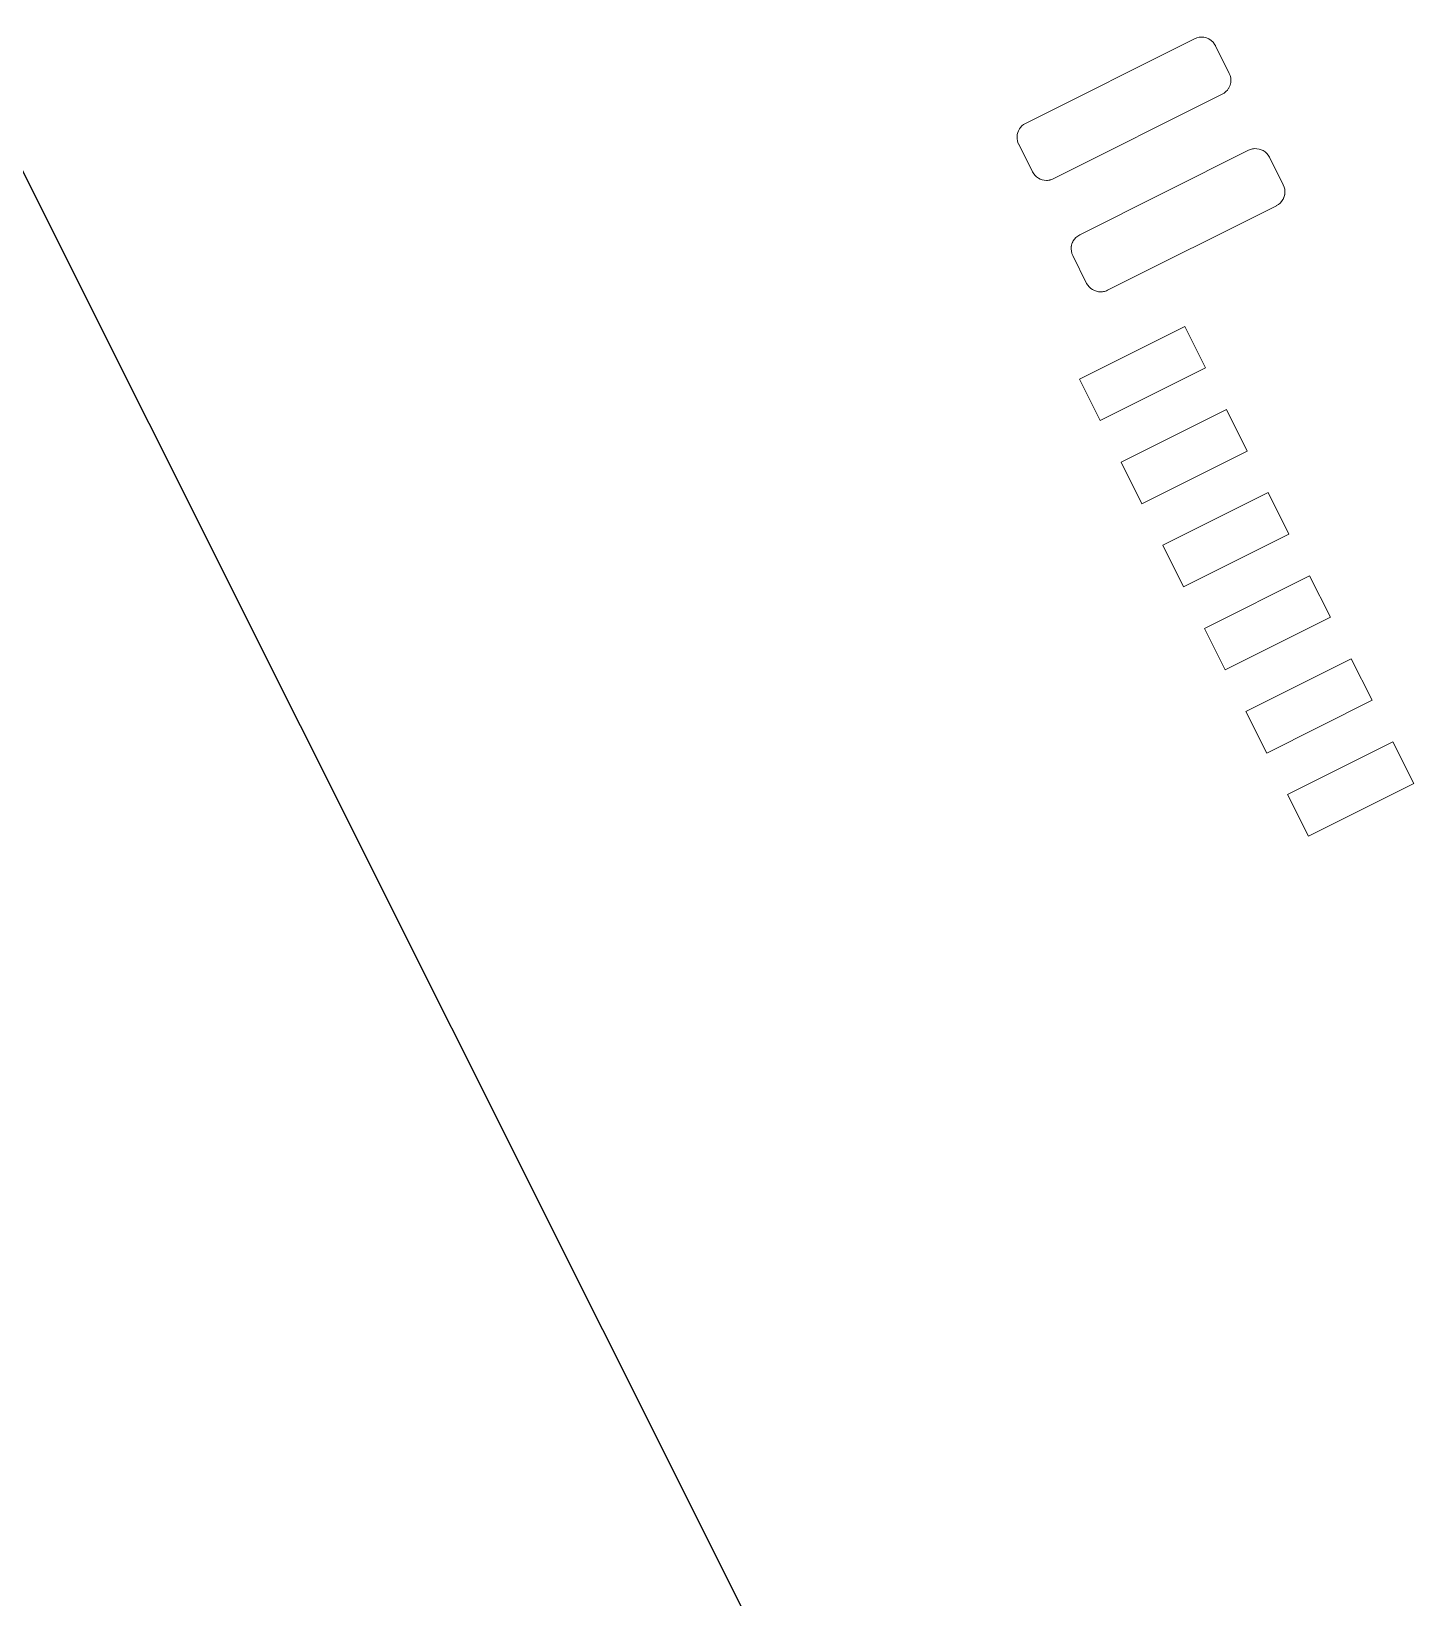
# Model space of a CAD drawing. Header units: inches. Extents: x 70 to 970, y -386 to 214.
# Drawn here: x 807.4 to 852, y 115.2 to 165.7 of the extents above; entities that cross this region are included whole.
import ezdxf

# ---------------------------------------------------------------- set-up
doc = ezdxf.new("R2010")
doc.units = ezdxf.units.IN
doc.header["$MEASUREMENT"] = 0

msp = doc.modelspace()

# ---------------------------------------------------------------- linework, layer by layer
at = {"color": 5}
msp.add_line((790.389, 194.625), (836.601, 102.344), dxfattribs=at)
at = {"color": 1, "lineweight": 0}
for p, q in [((844.641, 156.194), (841.244, 154.493)), ((845.313, 154.853), (844.641, 156.194)), ((841.915, 153.151), (845.313, 154.853)), ((841.244, 154.493), (841.915, 153.151)), ((845.985, 153.512), (842.587, 151.81)), ((846.656, 152.171), (845.985, 153.512)), ((842.587, 151.81), (843.258, 150.469)), ((843.258, 150.469), (846.656, 152.171)), ((847.328, 150.829), (843.93, 149.128)), ((847.999, 149.488), (847.328, 150.829)), ((844.602, 147.786), (847.999, 149.488)), ((843.93, 149.128), (844.602, 147.786)), ((848.671, 148.147), (845.273, 146.445)), ((849.343, 146.806), (848.671, 148.147)), ((845.945, 145.104), (849.343, 146.806)), ((845.273, 146.445), (845.945, 145.104)), ((850.014, 145.464), (846.617, 143.763)), ((850.686, 144.123), (850.014, 145.464)), ((847.288, 142.422), (850.686, 144.123)), ((846.617, 143.763), (847.288, 142.422)), ((851.358, 142.781), (847.96, 141.08)), ((852.03, 141.44), (851.358, 142.781)), ((847.96, 141.08), (848.632, 139.739)), ((848.632, 139.739), (852.03, 141.44))]:
    msp.add_line(p, q, dxfattribs=at)
for points in [[(839.503, 162.747), (839.503, 162.747), (844.957, 165.478), (844.957, 165.478)], [(844.957, 165.478), (845.053, 165.526), (845.156, 165.54), (845.254, 165.526)], [(845.254, 165.526), (845.368, 165.509), (845.474, 165.453), (845.553, 165.366)], [(845.553, 165.366), (845.582, 165.333), (845.608, 165.296), (845.628, 165.255)], [(845.628, 165.255), (845.628, 165.255), (845.628, 165.254), (845.629, 165.254)], [(845.629, 165.254), (845.629, 165.254), (846.076, 164.361), (846.076, 164.361)], [(846.076, 164.361), (846.123, 164.266), (846.138, 164.164), (846.124, 164.067)], [(846.057, 163.879), (846.01, 163.8), (845.941, 163.734), (845.853, 163.69)], [(846.058, 163.879), (846.058, 163.879), (846.058, 163.879), (846.057, 163.879)], [(846.059, 163.882), (846.059, 163.882), (846.058, 163.881), (846.058, 163.88)], [(846.058, 163.88), (846.058, 163.88), (846.058, 163.88), (846.058, 163.88)], [(846.058, 163.88), (846.058, 163.88), (846.058, 163.88), (846.058, 163.879)], [(846.06, 163.883), (846.06, 163.883), (846.06, 163.882), (846.059, 163.882)], [(846.061, 163.885), (846.06, 163.884), (846.06, 163.883), (846.06, 163.883)], [(846.062, 163.886), (846.061, 163.886), (846.061, 163.886), (846.061, 163.886)], [(846.061, 163.886), (846.061, 163.885), (846.061, 163.885), (846.061, 163.885)], [(846.063, 163.888), (846.063, 163.888), (846.062, 163.888), (846.062, 163.887)], [(846.062, 163.887), (846.062, 163.887), (846.062, 163.887), (846.062, 163.887)], [(846.062, 163.887), (846.062, 163.887), (846.062, 163.887), (846.062, 163.887)], [(846.062, 163.887), (846.062, 163.887), (846.062, 163.887), (846.062, 163.887)], [(846.062, 163.887), (846.062, 163.887), (846.062, 163.887), (846.062, 163.886)], [(846.064, 163.89), (846.064, 163.89), (846.063, 163.89), (846.063, 163.889)], [(846.063, 163.889), (846.063, 163.889), (846.063, 163.889), (846.063, 163.889)], [(846.065, 163.891), (846.065, 163.891), (846.065, 163.891), (846.064, 163.891)], [(846.064, 163.891), (846.064, 163.891), (846.064, 163.891), (846.064, 163.891)], [(846.064, 163.891), (846.064, 163.89), (846.064, 163.89), (846.064, 163.89)], [(846.064, 163.89), (846.064, 163.89), (846.064, 163.89), (846.064, 163.89)], [(846.067, 163.896), (846.066, 163.895), (846.066, 163.894), (846.065, 163.892)], [(846.065, 163.892), (846.065, 163.892), (846.065, 163.892), (846.065, 163.892)], [(846.065, 163.892), (846.065, 163.892), (846.065, 163.892), (846.065, 163.892)], [(846.065, 163.892), (846.065, 163.892), (846.065, 163.891), (846.065, 163.891)], [(846.068, 163.897), (846.068, 163.897), (846.067, 163.896), (846.067, 163.896)], [(846.067, 163.896), (846.067, 163.896), (846.067, 163.896), (846.067, 163.896)], [(846.124, 164.064), (846.115, 164.005), (846.096, 163.949), (846.068, 163.897)], [(846.068, 163.897), (846.068, 163.897), (846.068, 163.897), (846.068, 163.897)], [(846.124, 164.066), (846.124, 164.066), (846.123, 164.066), (846.124, 164.065)], [(846.124, 164.067), (846.124, 164.067), (846.124, 164.067), (846.124, 164.066)], [(846.124, 164.065), (846.124, 164.065), (846.124, 164.065), (846.124, 164.064)], [(846.124, 164.064), (846.124, 164.064), (846.124, 164.064), (846.124, 164.064)], [(846.124, 164.064), (846.124, 164.064), (846.124, 164.064), (846.124, 164.064)], [(845.852, 163.689), (845.852, 163.689), (840.398, 160.958), (840.398, 160.958)], [(845.853, 163.69), (845.852, 163.69), (845.852, 163.689), (845.852, 163.689)], [(839.279, 162.077), (839.243, 162.149), (839.226, 162.226), (839.227, 162.302)], [(839.227, 162.322), (839.235, 162.495), (839.333, 162.659), (839.497, 162.744)], [(839.227, 162.321), (839.227, 162.322), (839.227, 162.322), (839.227, 162.322)], [(839.227, 162.32), (839.227, 162.32), (839.227, 162.32), (839.227, 162.321)], [(839.227, 162.321), (839.227, 162.321), (839.227, 162.321), (839.227, 162.321)], [(839.227, 162.319), (839.227, 162.319), (839.227, 162.32), (839.227, 162.32)], [(839.227, 162.319), (839.227, 162.319), (839.227, 162.319), (839.227, 162.319)], [(839.227, 162.317), (839.227, 162.317), (839.227, 162.318), (839.227, 162.318)], [(839.227, 162.316), (839.227, 162.316), (839.227, 162.317), (839.227, 162.317)], [(839.227, 162.317), (839.227, 162.317), (839.227, 162.317), (839.227, 162.317)], [(839.227, 162.317), (839.227, 162.317), (839.227, 162.317), (839.227, 162.317)], [(839.227, 162.315), (839.227, 162.316), (839.227, 162.316), (839.227, 162.316)], [(839.227, 162.314), (839.227, 162.314), (839.227, 162.315), (839.227, 162.315)], [(839.227, 162.315), (839.227, 162.315), (839.227, 162.315), (839.227, 162.315)], [(839.227, 162.314), (839.227, 162.314), (839.227, 162.314), (839.227, 162.314)], [(839.227, 162.314), (839.227, 162.314), (839.227, 162.314), (839.227, 162.314)], [(839.227, 162.31), (839.227, 162.311), (839.227, 162.311), (839.227, 162.311)], [(839.227, 162.309), (839.227, 162.31), (839.227, 162.31), (839.227, 162.31)], [(839.227, 162.309), (839.227, 162.309), (839.227, 162.309), (839.227, 162.309)], [(839.227, 162.309), (839.227, 162.309), (839.227, 162.309), (839.227, 162.309)], [(839.227, 162.306), (839.227, 162.306), (839.227, 162.307), (839.227, 162.307)], [(839.227, 162.307), (839.227, 162.307), (839.227, 162.307), (839.227, 162.307)], [(839.227, 162.305), (839.227, 162.305), (839.227, 162.305), (839.227, 162.306)], [(839.227, 162.306), (839.227, 162.306), (839.227, 162.306), (839.227, 162.306)], [(839.227, 162.306), (839.227, 162.306), (839.227, 162.306), (839.227, 162.306)], [(839.227, 162.304), (839.227, 162.304), (839.227, 162.305), (839.227, 162.305)], [(839.227, 162.303), (839.227, 162.304), (839.227, 162.304), (839.227, 162.304)], [(839.227, 162.302), (839.227, 162.302), (839.227, 162.302), (839.227, 162.303)], [(839.227, 162.303), (839.227, 162.303), (839.227, 162.303), (839.227, 162.303)], [(839.497, 162.744), (839.497, 162.744), (839.497, 162.744), (839.498, 162.744)], [(839.498, 162.744), (839.498, 162.744), (839.499, 162.745), (839.499, 162.745)], [(839.498, 162.744), (839.498, 162.744), (839.498, 162.744), (839.498, 162.744)], [(839.499, 162.745), (839.499, 162.745), (839.499, 162.745), (839.499, 162.745)], [(839.499, 162.745), (839.5, 162.745), (839.5, 162.745), (839.5, 162.745)], [(839.5, 162.745), (839.5, 162.745), (839.5, 162.746), (839.501, 162.746)], [(839.501, 162.746), (839.502, 162.747), (839.502, 162.747), (839.502, 162.746)], [(839.501, 162.746), (839.501, 162.746), (839.501, 162.746), (839.501, 162.746)], [(839.502, 162.746), (839.502, 162.747), (839.502, 162.747), (839.502, 162.747)], [(839.502, 162.747), (839.502, 162.747), (839.503, 162.747), (839.503, 162.747)], [(839.28, 162.076), (839.28, 162.076), (839.279, 162.077), (839.279, 162.077)], [(839.727, 161.183), (839.727, 161.183), (839.28, 162.076), (839.28, 162.076)], [(839.28, 162.076), (839.28, 162.076), (839.28, 162.076), (839.28, 162.076)], [(841.25, 159.148), (841.25, 159.148), (846.702, 161.878), (846.702, 161.878)], [(846.702, 161.878), (846.703, 161.879), (846.703, 161.879), (846.703, 161.879)], [(846.703, 161.879), (846.722, 161.888), (846.741, 161.897), (846.761, 161.903)], [(846.761, 161.903), (846.761, 161.903), (846.761, 161.903), (846.762, 161.904)], [(846.762, 161.904), (846.762, 161.904), (846.762, 161.904), (846.762, 161.904)], [(846.762, 161.904), (846.763, 161.904), (846.763, 161.904), (846.763, 161.904)], [(846.763, 161.904), (846.807, 161.919), (846.851, 161.928), (846.896, 161.931)], [(846.896, 161.931), (847.087, 161.942), (847.282, 161.841), (847.374, 161.656)], [(846.896, 161.931), (846.896, 161.931), (846.896, 161.931), (846.896, 161.931)], [(846.896, 161.931), (846.896, 161.931), (846.896, 161.931), (846.896, 161.931)], [(847.374, 161.656), (847.374, 161.656), (847.822, 160.762), (847.822, 160.762)], [(839.727, 161.182), (839.727, 161.182), (839.727, 161.182), (839.727, 161.183)], [(840.175, 160.905), (839.991, 160.905), (839.815, 161.007), (839.727, 161.182)], [(840.255, 160.912), (840.228, 160.907), (840.201, 160.905), (840.175, 160.905)], [(840.256, 160.912), (840.256, 160.912), (840.255, 160.912), (840.255, 160.912)], [(840.255, 160.912), (840.255, 160.912), (840.255, 160.912), (840.255, 160.912)], [(840.257, 160.912), (840.257, 160.912), (840.256, 160.912), (840.256, 160.912)], [(840.258, 160.912), (840.258, 160.912), (840.257, 160.912), (840.257, 160.912)], [(840.257, 160.912), (840.257, 160.912), (840.257, 160.912), (840.257, 160.912)], [(840.259, 160.912), (840.258, 160.912), (840.258, 160.912), (840.258, 160.912)], [(840.26, 160.913), (840.259, 160.913), (840.259, 160.912), (840.259, 160.912)], [(840.261, 160.913), (840.26, 160.913), (840.26, 160.912), (840.26, 160.913)], [(840.261, 160.913), (840.261, 160.913), (840.261, 160.913), (840.261, 160.913)], [(840.261, 160.913), (840.261, 160.913), (840.261, 160.913), (840.261, 160.913)], [(840.263, 160.913), (840.263, 160.913), (840.263, 160.913), (840.263, 160.913)], [(840.266, 160.914), (840.266, 160.914), (840.265, 160.914), (840.265, 160.914)], [(840.267, 160.914), (840.266, 160.914), (840.266, 160.914), (840.266, 160.914)], [(840.268, 160.914), (840.267, 160.914), (840.267, 160.914), (840.267, 160.914)], [(840.269, 160.914), (840.269, 160.914), (840.268, 160.914), (840.268, 160.914)], [(840.268, 160.914), (840.268, 160.914), (840.268, 160.914), (840.268, 160.914)], [(840.268, 160.914), (840.268, 160.914), (840.268, 160.914), (840.268, 160.914)], [(840.27, 160.915), (840.27, 160.915), (840.269, 160.915), (840.269, 160.914)], [(840.269, 160.914), (840.269, 160.914), (840.269, 160.914), (840.269, 160.914)], [(840.271, 160.915), (840.271, 160.915), (840.271, 160.914), (840.27, 160.915)], [(840.274, 160.915), (840.274, 160.915), (840.272, 160.915), (840.271, 160.915)], [(840.271, 160.915), (840.271, 160.915), (840.271, 160.915), (840.271, 160.915)], [(840.275, 160.916), (840.275, 160.916), (840.275, 160.916), (840.274, 160.915)], [(840.276, 160.916), (840.275, 160.916), (840.275, 160.916), (840.275, 160.916)], [(840.277, 160.916), (840.277, 160.916), (840.277, 160.916), (840.276, 160.916)], [(840.276, 160.916), (840.276, 160.916), (840.276, 160.916), (840.276, 160.916)], [(840.276, 160.916), (840.276, 160.916), (840.276, 160.916), (840.276, 160.916)], [(840.278, 160.916), (840.278, 160.916), (840.278, 160.916), (840.277, 160.916)], [(840.279, 160.916), (840.279, 160.916), (840.279, 160.916), (840.278, 160.916)], [(840.278, 160.916), (840.278, 160.916), (840.278, 160.916), (840.278, 160.916)], [(840.282, 160.917), (840.282, 160.917), (840.281, 160.917), (840.281, 160.917)], [(840.284, 160.917), (840.284, 160.918), (840.284, 160.917), (840.283, 160.917)], [(840.285, 160.918), (840.285, 160.918), (840.285, 160.917), (840.284, 160.918)], [(840.284, 160.918), (840.284, 160.918), (840.284, 160.917), (840.284, 160.917)], [(840.286, 160.918), (840.286, 160.918), (840.285, 160.918), (840.285, 160.918)], [(840.287, 160.918), (840.287, 160.918), (840.286, 160.918), (840.286, 160.918)], [(840.286, 160.918), (840.286, 160.918), (840.286, 160.918), (840.286, 160.918)], [(840.288, 160.918), (840.287, 160.918), (840.287, 160.918), (840.287, 160.918)], [(840.287, 160.918), (840.287, 160.918), (840.287, 160.918), (840.287, 160.918)], [(840.289, 160.919), (840.289, 160.919), (840.288, 160.919), (840.288, 160.918)], [(840.288, 160.918), (840.288, 160.918), (840.288, 160.918), (840.288, 160.918)], [(840.398, 160.958), (840.363, 160.941), (840.327, 160.928), (840.289, 160.919)], [(840.289, 160.919), (840.29, 160.919), (840.289, 160.919), (840.289, 160.919)], [(847.807, 160.287), (847.76, 160.205), (847.69, 160.136), (847.599, 160.091)], [(847.808, 160.287), (847.808, 160.287), (847.808, 160.287), (847.807, 160.287)], [(847.81, 160.292), (847.81, 160.29), (847.809, 160.289), (847.808, 160.288)], [(847.808, 160.288), (847.808, 160.288), (847.808, 160.287), (847.808, 160.287)], [(847.808, 160.287), (847.808, 160.287), (847.808, 160.287), (847.808, 160.287)], [(847.811, 160.292), (847.811, 160.292), (847.81, 160.292), (847.81, 160.292)], [(847.81, 160.292), (847.81, 160.292), (847.81, 160.292), (847.81, 160.292)], [(847.812, 160.294), (847.811, 160.294), (847.811, 160.293), (847.811, 160.293)], [(847.811, 160.293), (847.811, 160.293), (847.811, 160.292), (847.811, 160.292)], [(847.813, 160.296), (847.813, 160.295), (847.812, 160.295), (847.812, 160.295)], [(847.812, 160.295), (847.812, 160.295), (847.812, 160.295), (847.812, 160.295)], [(847.812, 160.295), (847.812, 160.295), (847.812, 160.295), (847.812, 160.294)], [(847.812, 160.294), (847.812, 160.294), (847.812, 160.294), (847.812, 160.294)], [(847.814, 160.298), (847.814, 160.298), (847.813, 160.297), (847.813, 160.297)], [(847.813, 160.297), (847.813, 160.297), (847.813, 160.297), (847.813, 160.297)], [(847.813, 160.297), (847.813, 160.297), (847.813, 160.297), (847.813, 160.296)], [(847.813, 160.296), (847.813, 160.296), (847.813, 160.296), (847.813, 160.296)], [(847.813, 160.296), (847.813, 160.296), (847.813, 160.296), (847.813, 160.296)], [(847.815, 160.3), (847.815, 160.299), (847.815, 160.299), (847.814, 160.299)], [(847.814, 160.299), (847.814, 160.299), (847.814, 160.299), (847.814, 160.299)], [(847.814, 160.299), (847.814, 160.299), (847.814, 160.299), (847.814, 160.298)], [(847.814, 160.298), (847.814, 160.298), (847.814, 160.298), (847.814, 160.298)], [(847.814, 160.298), (847.814, 160.298), (847.814, 160.298), (847.814, 160.298)], [(847.816, 160.301), (847.816, 160.301), (847.816, 160.301), (847.815, 160.301)], [(847.815, 160.301), (847.815, 160.301), (847.815, 160.3), (847.815, 160.3)], [(847.815, 160.3), (847.815, 160.3), (847.815, 160.299), (847.815, 160.3)], [(847.817, 160.303), (847.816, 160.303), (847.816, 160.303), (847.816, 160.302)], [(847.816, 160.302), (847.816, 160.302), (847.816, 160.302), (847.816, 160.302)], [(847.816, 160.302), (847.816, 160.302), (847.816, 160.302), (847.816, 160.302)], [(847.816, 160.302), (847.816, 160.302), (847.816, 160.301), (847.816, 160.301)], [(847.818, 160.305), (847.817, 160.305), (847.817, 160.304), (847.817, 160.304)], [(847.817, 160.304), (847.817, 160.304), (847.817, 160.304), (847.817, 160.304)], [(847.817, 160.304), (847.817, 160.304), (847.817, 160.304), (847.817, 160.304)], [(847.817, 160.304), (847.817, 160.303), (847.817, 160.303), (847.817, 160.303)], [(847.817, 160.303), (847.817, 160.303), (847.817, 160.303), (847.817, 160.303)], [(847.819, 160.308), (847.819, 160.307), (847.818, 160.307), (847.819, 160.307)], [(847.819, 160.307), (847.818, 160.307), (847.818, 160.306), (847.818, 160.306)], [(847.818, 160.306), (847.818, 160.306), (847.818, 160.305), (847.818, 160.305)], [(847.818, 160.305), (847.818, 160.305), (847.818, 160.305), (847.818, 160.305)], [(847.82, 160.309), (847.82, 160.309), (847.819, 160.308), (847.819, 160.308)], [(847.819, 160.308), (847.819, 160.308), (847.819, 160.307), (847.819, 160.308)], [(847.821, 160.311), (847.82, 160.311), (847.82, 160.31), (847.82, 160.31)], [(847.82, 160.31), (847.82, 160.31), (847.82, 160.31), (847.82, 160.31)], [(847.82, 160.31), (847.82, 160.309), (847.82, 160.309), (847.82, 160.309)], [(847.82, 160.309), (847.82, 160.309), (847.82, 160.309), (847.82, 160.309)], [(847.821, 160.312), (847.821, 160.312), (847.821, 160.311), (847.821, 160.311)], [(847.821, 160.311), (847.821, 160.311), (847.821, 160.311), (847.821, 160.311)], [(847.822, 160.762), (847.869, 160.669), (847.884, 160.569), (847.871, 160.474)], [(847.823, 160.315), (847.823, 160.315), (847.822, 160.314), (847.822, 160.314)], [(847.822, 160.314), (847.822, 160.314), (847.822, 160.314), (847.822, 160.313)], [(847.824, 160.317), (847.824, 160.317), (847.824, 160.316), (847.823, 160.316)], [(847.823, 160.316), (847.823, 160.316), (847.824, 160.315), (847.823, 160.315)], [(847.823, 160.315), (847.823, 160.315), (847.823, 160.315), (847.823, 160.315)], [(847.825, 160.319), (847.825, 160.319), (847.824, 160.319), (847.824, 160.318)], [(847.824, 160.318), (847.824, 160.318), (847.824, 160.318), (847.824, 160.318)], [(847.824, 160.318), (847.824, 160.318), (847.824, 160.318), (847.824, 160.318)], [(847.824, 160.318), (847.824, 160.318), (847.824, 160.318), (847.824, 160.317)], [(847.824, 160.317), (847.824, 160.317), (847.824, 160.317), (847.824, 160.317)], [(847.824, 160.317), (847.824, 160.317), (847.824, 160.317), (847.824, 160.317)], [(847.826, 160.321), (847.825, 160.32), (847.825, 160.321), (847.825, 160.32)], [(847.825, 160.32), (847.825, 160.32), (847.825, 160.32), (847.825, 160.319)], [(847.825, 160.319), (847.825, 160.319), (847.825, 160.319), (847.825, 160.319)], [(847.825, 160.319), (847.825, 160.319), (847.825, 160.319), (847.825, 160.319)], [(847.827, 160.323), (847.827, 160.323), (847.827, 160.322), (847.826, 160.322)], [(847.826, 160.322), (847.826, 160.322), (847.826, 160.322), (847.826, 160.321)], [(847.826, 160.321), (847.826, 160.321), (847.826, 160.321), (847.826, 160.321)], [(847.828, 160.325), (847.827, 160.325), (847.827, 160.325), (847.827, 160.325)], [(847.827, 160.325), (847.827, 160.324), (847.827, 160.324), (847.827, 160.324)], [(847.827, 160.324), (847.827, 160.324), (847.827, 160.324), (847.827, 160.324)], [(847.827, 160.324), (847.827, 160.324), (847.827, 160.324), (847.827, 160.323)], [(847.827, 160.323), (847.827, 160.323), (847.827, 160.323), (847.827, 160.323)], [(847.827, 160.323), (847.827, 160.323), (847.827, 160.323), (847.827, 160.323)], [(847.829, 160.327), (847.829, 160.327), (847.829, 160.327), (847.828, 160.327)], [(847.828, 160.327), (847.828, 160.327), (847.828, 160.327), (847.828, 160.327)], [(847.828, 160.327), (847.828, 160.326), (847.828, 160.326), (847.828, 160.326)], [(847.828, 160.326), (847.828, 160.326), (847.828, 160.326), (847.828, 160.326)], [(847.828, 160.326), (847.828, 160.326), (847.828, 160.326), (847.828, 160.325)], [(847.828, 160.325), (847.828, 160.325), (847.828, 160.325), (847.828, 160.325)], [(847.83, 160.329), (847.829, 160.329), (847.829, 160.329), (847.829, 160.329)], [(847.829, 160.329), (847.829, 160.328), (847.829, 160.328), (847.829, 160.328)], [(847.829, 160.328), (847.829, 160.328), (847.829, 160.327), (847.829, 160.327)], [(847.831, 160.332), (847.831, 160.332), (847.831, 160.332), (847.83, 160.331)], [(847.83, 160.331), (847.83, 160.331), (847.83, 160.331), (847.83, 160.331)], [(847.83, 160.331), (847.83, 160.331), (847.83, 160.33), (847.83, 160.33)], [(847.83, 160.33), (847.83, 160.33), (847.83, 160.33), (847.83, 160.329)], [(847.832, 160.334), (847.832, 160.334), (847.831, 160.333), (847.831, 160.333)], [(847.831, 160.333), (847.831, 160.333), (847.831, 160.332), (847.831, 160.332)], [(847.833, 160.336), (847.833, 160.336), (847.833, 160.336), (847.832, 160.336)], [(847.832, 160.336), (847.832, 160.336), (847.832, 160.335), (847.832, 160.335)], [(847.832, 160.335), (847.832, 160.335), (847.832, 160.335), (847.832, 160.335)], [(847.832, 160.335), (847.832, 160.335), (847.832, 160.334), (847.832, 160.334)], [(847.832, 160.334), (847.832, 160.334), (847.832, 160.334), (847.832, 160.334)], [(847.834, 160.338), (847.833, 160.338), (847.833, 160.338), (847.833, 160.338)], [(847.833, 160.338), (847.833, 160.338), (847.833, 160.337), (847.833, 160.337)], [(847.833, 160.337), (847.833, 160.337), (847.833, 160.337), (847.833, 160.337)], [(847.833, 160.337), (847.833, 160.337), (847.833, 160.337), (847.833, 160.337)], [(847.833, 160.337), (847.833, 160.337), (847.833, 160.336), (847.833, 160.336)], [(847.833, 160.336), (847.833, 160.336), (847.833, 160.336), (847.833, 160.336)], [(847.835, 160.341), (847.835, 160.341), (847.835, 160.341), (847.834, 160.34)], [(847.834, 160.34), (847.834, 160.34), (847.834, 160.34), (847.834, 160.34)], [(847.834, 160.34), (847.834, 160.34), (847.834, 160.34), (847.834, 160.34)], [(847.834, 160.34), (847.834, 160.34), (847.834, 160.339), (847.834, 160.339)], [(847.834, 160.339), (847.834, 160.339), (847.834, 160.339), (847.834, 160.338)], [(847.834, 160.338), (847.834, 160.338), (847.834, 160.338), (847.834, 160.338)], [(847.836, 160.343), (847.835, 160.342), (847.835, 160.342), (847.835, 160.341)], [(847.835, 160.341), (847.835, 160.341), (847.835, 160.341), (847.835, 160.341)], [(847.837, 160.347), (847.837, 160.346), (847.837, 160.346), (847.836, 160.345)], [(847.836, 160.345), (847.836, 160.345), (847.836, 160.345), (847.836, 160.345)], [(847.836, 160.345), (847.836, 160.345), (847.836, 160.344), (847.836, 160.344)], [(847.836, 160.344), (847.836, 160.344), (847.836, 160.344), (847.836, 160.343)], [(847.836, 160.343), (847.836, 160.343), (847.836, 160.343), (847.836, 160.343)], [(847.838, 160.348), (847.838, 160.348), (847.838, 160.347), (847.837, 160.347)], [(847.837, 160.347), (847.837, 160.347), (847.837, 160.347), (847.837, 160.347)], [(847.839, 160.35), (847.838, 160.349), (847.838, 160.349), (847.838, 160.348)], [(847.861, 160.419), (847.855, 160.396), (847.848, 160.372), (847.839, 160.35)], [(847.863, 160.429), (847.863, 160.426), (847.862, 160.423), (847.861, 160.419)], [(847.864, 160.431), (847.864, 160.43), (847.863, 160.43), (847.863, 160.429)], [(847.865, 160.435), (847.864, 160.434), (847.864, 160.432), (847.864, 160.431)], [(847.866, 160.441), (847.866, 160.441), (847.865, 160.44), (847.865, 160.44)], [(847.865, 160.44), (847.865, 160.439), (847.865, 160.439), (847.865, 160.439)], [(847.865, 160.439), (847.865, 160.439), (847.865, 160.438), (847.865, 160.438)], [(847.865, 160.438), (847.865, 160.438), (847.865, 160.438), (847.865, 160.438)], [(847.865, 160.438), (847.865, 160.438), (847.865, 160.437), (847.865, 160.437)], [(847.865, 160.437), (847.865, 160.437), (847.865, 160.436), (847.865, 160.435)], [(847.865, 160.435), (847.865, 160.435), (847.865, 160.435), (847.865, 160.435)], [(847.866, 160.445), (847.866, 160.445), (847.866, 160.445), (847.866, 160.445)], [(847.866, 160.442), (847.866, 160.442), (847.866, 160.442), (847.866, 160.441)], [(847.866, 160.441), (847.866, 160.441), (847.866, 160.441), (847.866, 160.441)], [(847.868, 160.45), (847.867, 160.45), (847.867, 160.45), (847.867, 160.449)], [(847.867, 160.449), (847.867, 160.449), (847.867, 160.449), (847.867, 160.449)], [(847.867, 160.448), (847.867, 160.448), (847.867, 160.448), (847.867, 160.447)], [(847.867, 160.447), (847.867, 160.447), (847.867, 160.447), (847.867, 160.447)], [(847.867, 160.447), (847.867, 160.447), (847.867, 160.447), (847.867, 160.446)], [(847.869, 160.457), (847.869, 160.456), (847.869, 160.456), (847.868, 160.456)], [(847.868, 160.456), (847.868, 160.456), (847.868, 160.455), (847.868, 160.455)], [(847.868, 160.455), (847.868, 160.455), (847.868, 160.455), (847.868, 160.455)], [(847.868, 160.455), (847.868, 160.455), (847.868, 160.454), (847.868, 160.454)], [(847.868, 160.454), (847.868, 160.454), (847.868, 160.454), (847.868, 160.454)], [(847.868, 160.454), (847.868, 160.454), (847.868, 160.453), (847.868, 160.453)], [(847.868, 160.453), (847.868, 160.453), (847.868, 160.453), (847.868, 160.453)], [(847.868, 160.453), (847.868, 160.452), (847.868, 160.452), (847.868, 160.452)], [(847.868, 160.452), (847.868, 160.452), (847.868, 160.452), (847.868, 160.452)], [(847.868, 160.452), (847.868, 160.452), (847.868, 160.452), (847.868, 160.451)], [(847.869, 160.462), (847.869, 160.462), (847.869, 160.462), (847.869, 160.461)], [(847.869, 160.461), (847.869, 160.461), (847.869, 160.461), (847.869, 160.461)], [(847.869, 160.46), (847.869, 160.46), (847.869, 160.46), (847.869, 160.46)], [(847.869, 160.46), (847.869, 160.459), (847.869, 160.459), (847.869, 160.459)], [(847.869, 160.459), (847.869, 160.459), (847.869, 160.458), (847.869, 160.458)], [(847.869, 160.458), (847.869, 160.458), (847.869, 160.458), (847.869, 160.458)], [(847.869, 160.458), (847.869, 160.458), (847.869, 160.457), (847.869, 160.457)], [(847.869, 160.457), (847.869, 160.457), (847.869, 160.457), (847.869, 160.457)], [(847.871, 160.47), (847.871, 160.469), (847.871, 160.469), (847.87, 160.469)], [(847.87, 160.469), (847.87, 160.469), (847.87, 160.469), (847.87, 160.468)], [(847.87, 160.468), (847.871, 160.468), (847.87, 160.468), (847.87, 160.468)], [(847.87, 160.468), (847.87, 160.468), (847.87, 160.468), (847.87, 160.468)], [(847.87, 160.466), (847.87, 160.466), (847.87, 160.466), (847.87, 160.465)], [(847.87, 160.465), (847.87, 160.465), (847.87, 160.465), (847.87, 160.465)], [(847.87, 160.464), (847.87, 160.464), (847.87, 160.464), (847.87, 160.464)], [(847.87, 160.464), (847.87, 160.464), (847.87, 160.463), (847.87, 160.463)], [(847.87, 160.463), (847.87, 160.463), (847.87, 160.463), (847.87, 160.463)], [(847.871, 160.474), (847.871, 160.474), (847.871, 160.474), (847.871, 160.474)], [(847.871, 160.474), (847.871, 160.473), (847.871, 160.473), (847.871, 160.473)], [(847.871, 160.473), (847.871, 160.473), (847.871, 160.472), (847.871, 160.472)], [(847.871, 160.472), (847.871, 160.472), (847.871, 160.472), (847.871, 160.472)], [(847.871, 160.472), (847.871, 160.472), (847.871, 160.471), (847.871, 160.471)], [(847.871, 160.471), (847.871, 160.471), (847.871, 160.471), (847.871, 160.471)], [(847.871, 160.471), (847.871, 160.471), (847.871, 160.471), (847.871, 160.471)], [(847.871, 160.471), (847.871, 160.47), (847.871, 160.47), (847.871, 160.47)], [(847.871, 160.47), (847.871, 160.47), (847.871, 160.47), (847.871, 160.47)], [(847.598, 160.09), (847.598, 160.09), (842.146, 157.36), (842.146, 157.36)], [(847.599, 160.091), (847.599, 160.091), (847.598, 160.091), (847.598, 160.09)], [(841.026, 158.477), (840.98, 158.569), (840.965, 158.67), (840.977, 158.765)], [(840.977, 158.767), (840.977, 158.768), (840.977, 158.768), (840.977, 158.768)], [(840.977, 158.768), (840.977, 158.768), (840.978, 158.768), (840.978, 158.768)], [(840.977, 158.766), (840.977, 158.766), (840.977, 158.766), (840.977, 158.767)], [(840.977, 158.767), (840.977, 158.767), (840.977, 158.767), (840.977, 158.767)], [(840.977, 158.767), (840.978, 158.767), (840.977, 158.767), (840.977, 158.767)], [(840.977, 158.765), (840.977, 158.765), (840.977, 158.766), (840.977, 158.766)], [(840.977, 158.765), (840.977, 158.765), (840.977, 158.765), (840.977, 158.765)], [(840.978, 158.772), (840.978, 158.772), (840.978, 158.772), (840.978, 158.773)], [(840.978, 158.773), (840.978, 158.773), (840.978, 158.773), (840.978, 158.773)], [(840.978, 158.773), (840.978, 158.773), (840.978, 158.773), (840.978, 158.773)], [(840.978, 158.771), (840.978, 158.772), (840.978, 158.772), (840.978, 158.772)], [(840.978, 158.771), (840.978, 158.771), (840.978, 158.771), (840.978, 158.771)], [(840.978, 158.769), (840.978, 158.769), (840.978, 158.77), (840.978, 158.77)], [(840.978, 158.768), (840.978, 158.768), (840.978, 158.769), (840.978, 158.769)], [(840.978, 158.769), (840.978, 158.769), (840.978, 158.769), (840.978, 158.769)], [(840.979, 158.78), (840.979, 158.78), (840.98, 158.781), (840.98, 158.781)], [(840.979, 158.779), (840.979, 158.779), (840.979, 158.78), (840.979, 158.78)], [(840.979, 158.78), (840.979, 158.78), (840.979, 158.78), (840.979, 158.78)], [(840.979, 158.779), (840.979, 158.779), (840.979, 158.779), (840.979, 158.779)], [(840.979, 158.777), (840.979, 158.777), (840.979, 158.778), (840.979, 158.778)], [(840.979, 158.777), (840.979, 158.777), (840.979, 158.777), (840.979, 158.777)], [(840.979, 158.775), (840.979, 158.775), (840.979, 158.776), (840.979, 158.776)], [(840.979, 158.775), (840.979, 158.775), (840.979, 158.775), (840.979, 158.775)], [(840.979, 158.775), (840.979, 158.775), (840.979, 158.775), (840.979, 158.775)], [(840.98, 158.786), (840.98, 158.786), (840.98, 158.787), (840.98, 158.787)], [(840.98, 158.787), (840.98, 158.787), (840.98, 158.787), (840.981, 158.787)], [(840.98, 158.785), (840.98, 158.785), (840.98, 158.785), (840.98, 158.786)], [(840.98, 158.786), (840.98, 158.786), (840.98, 158.786), (840.98, 158.786)], [(840.98, 158.784), (840.98, 158.785), (840.98, 158.785), (840.98, 158.785)], [(840.98, 158.783), (840.98, 158.783), (840.98, 158.784), (840.98, 158.784)], [(840.98, 158.784), (840.98, 158.784), (840.98, 158.784), (840.98, 158.784)], [(840.98, 158.783), (840.98, 158.783), (840.98, 158.783), (840.98, 158.783)], [(840.98, 158.781), (840.98, 158.781), (840.98, 158.781), (840.98, 158.781)], [(840.981, 158.792), (840.981, 158.792), (840.981, 158.792), (840.981, 158.793)], [(840.981, 158.791), (840.981, 158.791), (840.981, 158.791), (840.981, 158.792)], [(840.981, 158.792), (840.981, 158.792), (840.981, 158.792), (840.981, 158.792)], [(840.981, 158.788), (840.981, 158.789), (840.981, 158.789), (840.981, 158.789)], [(840.981, 158.789), (840.981, 158.789), (840.981, 158.789), (840.981, 158.789)], [(840.981, 158.787), (840.981, 158.787), (840.981, 158.788), (840.981, 158.788)], [(840.981, 158.788), (840.981, 158.788), (840.981, 158.788), (840.981, 158.788)], [(840.981, 158.787), (840.981, 158.787), (840.981, 158.787), (840.981, 158.787)], [(840.982, 158.797), (840.982, 158.797), (840.982, 158.797), (840.982, 158.798)], [(840.982, 158.798), (840.982, 158.798), (840.983, 158.798), (840.983, 158.798)], [(840.982, 158.796), (840.982, 158.796), (840.982, 158.796), (840.982, 158.797)], [(840.982, 158.794), (840.982, 158.794), (840.982, 158.795), (840.982, 158.795)], [(840.982, 158.794), (840.982, 158.794), (840.982, 158.794), (840.982, 158.794)], [(840.983, 158.801), (840.983, 158.802), (840.984, 158.803), (840.984, 158.803)], [(840.983, 158.8), (840.983, 158.8), (840.983, 158.801), (840.983, 158.801)], [(840.983, 158.801), (840.983, 158.801), (840.983, 158.801), (840.983, 158.801)], [(840.983, 158.799), (840.983, 158.799), (840.983, 158.799), (840.983, 158.8)], [(840.983, 158.8), (840.983, 158.8), (840.983, 158.8), (840.983, 158.8)], [(840.983, 158.798), (840.983, 158.798), (840.983, 158.798), (840.983, 158.799)], [(840.984, 158.804), (840.984, 158.805), (840.984, 158.806), (840.985, 158.808)], [(840.984, 158.803), (840.984, 158.803), (840.984, 158.804), (840.984, 158.804)], [(840.985, 158.809), (840.986, 158.813), (840.987, 158.816), (840.987, 158.82)], [(840.985, 158.808), (840.985, 158.808), (840.985, 158.809), (840.985, 158.809)], [(840.987, 158.82), (840.993, 158.843), (841.001, 158.866), (841.01, 158.889)], [(841.01, 158.889), (841.01, 158.889), (841.01, 158.89), (841.011, 158.891)], [(841.011, 158.892), (841.011, 158.892), (841.011, 158.893), (841.012, 158.894)], [(841.011, 158.891), (841.011, 158.891), (841.011, 158.892), (841.011, 158.892)], [(841.011, 158.891), (841.011, 158.891), (841.011, 158.891), (841.011, 158.891)], [(841.012, 158.894), (841.012, 158.895), (841.012, 158.895), (841.013, 158.896)], [(841.012, 158.894), (841.012, 158.894), (841.012, 158.894), (841.012, 158.894)], [(841.012, 158.894), (841.012, 158.894), (841.012, 158.894), (841.012, 158.894)], [(841.013, 158.896), (841.013, 158.896), (841.013, 158.897), (841.013, 158.898)], [(841.013, 158.898), (841.013, 158.898), (841.013, 158.898), (841.013, 158.898)], [(841.013, 158.898), (841.014, 158.898), (841.014, 158.898), (841.014, 158.898)], [(841.013, 158.896), (841.013, 158.896), (841.013, 158.896), (841.013, 158.896)], [(841.014, 158.9), (841.015, 158.9), (841.015, 158.9), (841.015, 158.9)], [(841.014, 158.898), (841.014, 158.898), (841.014, 158.898), (841.014, 158.898)], [(841.015, 158.901), (841.015, 158.901), (841.015, 158.902), (841.015, 158.902)], [(841.015, 158.902), (841.015, 158.902), (841.015, 158.902), (841.015, 158.902)], [(841.015, 158.902), (841.015, 158.902), (841.016, 158.902), (841.016, 158.902)], [(841.015, 158.9), (841.015, 158.9), (841.015, 158.901), (841.015, 158.901)], [(841.015, 158.901), (841.015, 158.901), (841.015, 158.901), (841.015, 158.901)], [(841.015, 158.901), (841.015, 158.901), (841.015, 158.901), (841.015, 158.901)], [(841.016, 158.904), (841.016, 158.904), (841.016, 158.904), (841.016, 158.905)], [(841.016, 158.905), (841.016, 158.904), (841.016, 158.905), (841.017, 158.905)], [(841.016, 158.903), (841.016, 158.904), (841.016, 158.904), (841.016, 158.904)], [(841.016, 158.902), (841.016, 158.902), (841.016, 158.903), (841.016, 158.903)], [(841.016, 158.903), (841.016, 158.903), (841.016, 158.903), (841.016, 158.903)], [(841.016, 158.903), (841.016, 158.903), (841.016, 158.903), (841.016, 158.903)], [(841.017, 158.906), (841.017, 158.906), (841.017, 158.906), (841.017, 158.907)], [(841.017, 158.907), (841.017, 158.907), (841.017, 158.907), (841.018, 158.907)], [(841.017, 158.905), (841.017, 158.905), (841.017, 158.906), (841.017, 158.906)], [(841.018, 158.908), (841.018, 158.908), (841.018, 158.908), (841.018, 158.909)], [(841.018, 158.909), (841.018, 158.909), (841.018, 158.909), (841.019, 158.909)], [(841.018, 158.907), (841.018, 158.907), (841.018, 158.908), (841.018, 158.908)], [(841.019, 158.91), (841.019, 158.91), (841.019, 158.911), (841.019, 158.911)], [(841.019, 158.911), (841.019, 158.911), (841.019, 158.911), (841.02, 158.911)], [(841.019, 158.909), (841.019, 158.91), (841.019, 158.91), (841.019, 158.91)], [(841.02, 158.912), (841.02, 158.912), (841.02, 158.912), (841.02, 158.913)], [(841.02, 158.913), (841.02, 158.913), (841.02, 158.913), (841.02, 158.913)], [(841.02, 158.913), (841.02, 158.913), (841.02, 158.913), (841.021, 158.913)], [(841.02, 158.911), (841.02, 158.912), (841.02, 158.912), (841.02, 158.912)], [(841.02, 158.912), (841.02, 158.912), (841.02, 158.912), (841.02, 158.912)], [(841.021, 158.915), (841.021, 158.915), (841.022, 158.916), (841.022, 158.916)], [(841.021, 158.915), (841.021, 158.915), (841.021, 158.915), (841.021, 158.915)], [(841.021, 158.915), (841.021, 158.915), (841.021, 158.915), (841.021, 158.915)], [(841.021, 158.913), (841.021, 158.913), (841.021, 158.913), (841.021, 158.913)], [(841.022, 158.917), (841.023, 158.918), (841.023, 158.918), (841.023, 158.918)], [(841.022, 158.916), (841.022, 158.916), (841.022, 158.917), (841.022, 158.917)], [(841.022, 158.917), (841.022, 158.917), (841.022, 158.917), (841.022, 158.917)], [(841.022, 158.916), (841.022, 158.916), (841.022, 158.916), (841.022, 158.916)], [(841.023, 158.919), (841.023, 158.919), (841.023, 158.919), (841.023, 158.92)], [(841.023, 158.92), (841.023, 158.92), (841.024, 158.92), (841.024, 158.92)], [(841.023, 158.918), (841.023, 158.918), (841.023, 158.918), (841.023, 158.919)], [(841.023, 158.919), (841.023, 158.919), (841.023, 158.919), (841.023, 158.919)], [(841.024, 158.921), (841.024, 158.921), (841.025, 158.922), (841.025, 158.922)], [(841.024, 158.92), (841.024, 158.92), (841.024, 158.921), (841.024, 158.921)], [(841.024, 158.921), (841.024, 158.921), (841.024, 158.921), (841.024, 158.921)], [(841.024, 158.921), (841.024, 158.921), (841.024, 158.921), (841.024, 158.921)], [(841.024, 158.92), (841.024, 158.92), (841.024, 158.92), (841.024, 158.92)], [(841.025, 158.923), (841.026, 158.923), (841.025, 158.923), (841.026, 158.924)], [(841.025, 158.922), (841.025, 158.922), (841.025, 158.923), (841.025, 158.923)], [(841.025, 158.923), (841.025, 158.923), (841.025, 158.923), (841.025, 158.923)], [(841.025, 158.922), (841.025, 158.922), (841.025, 158.922), (841.025, 158.922)], [(841.026, 158.925), (841.026, 158.926), (841.026, 158.926), (841.027, 158.926)], [(841.026, 158.924), (841.026, 158.924), (841.026, 158.924), (841.026, 158.925)], [(841.026, 158.925), (841.026, 158.925), (841.026, 158.925), (841.026, 158.925)], [(841.027, 158.927), (841.027, 158.927), (841.027, 158.928), (841.028, 158.928)], [(841.027, 158.926), (841.027, 158.926), (841.027, 158.926), (841.027, 158.927)], [(841.027, 158.927), (841.027, 158.927), (841.027, 158.927), (841.027, 158.927)], [(841.028, 158.929), (841.028, 158.929), (841.028, 158.929), (841.028, 158.93)], [(841.028, 158.93), (841.029, 158.93), (841.029, 158.93), (841.029, 158.93)], [(841.028, 158.928), (841.028, 158.929), (841.028, 158.929), (841.028, 158.929)], [(841.028, 158.928), (841.028, 158.928), (841.028, 158.928), (841.028, 158.928)], [(841.029, 158.931), (841.029, 158.931), (841.03, 158.932), (841.03, 158.932)], [(841.029, 158.93), (841.029, 158.93), (841.029, 158.931), (841.029, 158.931)], [(841.029, 158.931), (841.029, 158.931), (841.03, 158.931), (841.029, 158.931)], [(841.03, 158.933), (841.031, 158.933), (841.031, 158.933), (841.031, 158.934)], [(841.03, 158.932), (841.03, 158.932), (841.03, 158.933), (841.03, 158.933)], [(841.03, 158.933), (841.03, 158.933), (841.03, 158.933), (841.03, 158.933)], [(841.031, 158.935), (841.032, 158.935), (841.032, 158.936), (841.032, 158.936)], [(841.031, 158.934), (841.031, 158.935), (841.031, 158.935), (841.031, 158.935)], [(841.031, 158.935), (841.031, 158.935), (841.031, 158.935), (841.031, 158.935)], [(841.031, 158.934), (841.031, 158.934), (841.031, 158.934), (841.031, 158.934)], [(841.032, 158.937), (841.033, 158.937), (841.033, 158.938), (841.033, 158.938)], [(841.032, 158.936), (841.032, 158.936), (841.032, 158.937), (841.032, 158.937)], [(841.032, 158.937), (841.032, 158.937), (841.032, 158.937), (841.032, 158.937)], [(841.032, 158.937), (841.032, 158.937), (841.032, 158.937), (841.032, 158.937)], [(841.032, 158.936), (841.032, 158.936), (841.032, 158.936), (841.032, 158.936)], [(841.032, 158.936), (841.032, 158.936), (841.032, 158.936), (841.032, 158.936)], [(841.033, 158.939), (841.034, 158.939), (841.034, 158.939), (841.034, 158.94)], [(841.033, 158.938), (841.033, 158.939), (841.034, 158.939), (841.033, 158.939)], [(841.033, 158.938), (841.033, 158.938), (841.033, 158.938), (841.033, 158.938)], [(841.034, 158.94), (841.034, 158.94), (841.034, 158.941), (841.034, 158.941)], [(841.034, 158.94), (841.034, 158.94), (841.034, 158.94), (841.034, 158.94)], [(841.034, 158.94), (841.034, 158.94), (841.034, 158.94), (841.034, 158.94)], [(841.035, 158.942), (841.035, 158.942), (841.035, 158.942), (841.035, 158.942)], [(841.035, 158.942), (841.035, 158.942), (841.035, 158.942), (841.035, 158.942)], [(841.035, 158.942), (841.035, 158.942), (841.035, 158.942), (841.035, 158.942)], [(841.036, 158.944), (841.037, 158.945), (841.037, 158.945), (841.037, 158.945)], [(841.036, 158.944), (841.036, 158.944), (841.036, 158.944), (841.036, 158.944)], [(841.036, 158.944), (841.036, 158.944), (841.036, 158.944), (841.036, 158.944)], [(841.037, 158.946), (841.038, 158.947), (841.038, 158.947), (841.038, 158.947)], [(841.037, 158.945), (841.037, 158.945), (841.037, 158.945), (841.037, 158.946)], [(841.037, 158.946), (841.037, 158.946), (841.037, 158.946), (841.037, 158.946)], [(841.038, 158.947), (841.039, 158.948), (841.039, 158.95), (841.04, 158.951)], [(841.038, 158.947), (841.038, 158.947), (841.038, 158.947), (841.038, 158.947)], [(841.04, 158.951), (841.04, 158.951), (841.04, 158.951), (841.04, 158.952)], [(841.04, 158.952), (841.04, 158.952), (841.041, 158.952), (841.041, 158.952)], [(841.041, 158.952), (841.088, 159.034), (841.159, 159.102), (841.249, 159.148)], [(841.041, 158.952), (841.041, 158.952), (841.041, 158.952), (841.041, 158.952)], [(841.249, 159.148), (841.249, 159.148), (841.25, 159.148), (841.25, 159.148)], [(841.474, 157.583), (841.474, 157.583), (841.026, 158.477), (841.026, 158.477)], [(841.921, 157.307), (841.738, 157.307), (841.562, 157.408), (841.474, 157.583)], [(841.952, 157.308), (841.942, 157.307), (841.932, 157.307), (841.921, 157.307)], [(842.085, 157.334), (842.042, 157.319), (841.997, 157.31), (841.952, 157.308)], [(841.952, 157.308), (841.952, 157.308), (841.952, 157.308), (841.952, 157.308)], [(841.952, 157.308), (841.952, 157.308), (841.952, 157.308), (841.952, 157.308)], [(842.086, 157.335), (842.085, 157.335), (842.085, 157.334), (842.085, 157.334)], [(842.087, 157.335), (842.087, 157.335), (842.086, 157.335), (842.086, 157.335)], [(842.145, 157.36), (842.126, 157.35), (842.107, 157.342), (842.087, 157.335)], [(842.087, 157.335), (842.088, 157.335), (842.087, 157.335), (842.087, 157.335)], [(842.146, 157.36), (842.146, 157.36), (842.145, 157.36), (842.145, 157.36)]]:
    msp.add_open_spline(points, degree=3, dxfattribs=at)
for points, knots in [([(846.063, 163.889), (846.063, 163.889), (846.063, 163.889), (846.063, 163.888), (846.063, 163.888), (846.063, 163.888), (846.063, 163.888)], [93, 93, 93, 93, 94, 94, 94, 95, 95, 95, 95]), ([(839.227, 162.318), (839.227, 162.318), (839.227, 162.318), (839.227, 162.318), (839.227, 162.319), (839.227, 162.319), (839.227, 162.319)], [41, 41, 41, 41, 42, 42, 42, 43, 43, 43, 43]), ([(839.227, 162.312), (839.227, 162.312), (839.227, 162.313), (839.227, 162.313), (839.227, 162.313), (839.227, 162.313), (839.227, 162.314)], [30, 30, 30, 30, 31, 31, 31, 32, 32, 32, 32]), ([(839.227, 162.311), (839.227, 162.311), (839.227, 162.311), (839.227, 162.312), (839.227, 162.312), (839.227, 162.312), (839.227, 162.312)], [28, 28, 28, 28, 29, 29, 29, 30, 30, 30, 30]), ([(839.227, 162.307), (839.227, 162.308), (839.227, 162.308), (839.227, 162.308), (839.227, 162.308), (839.227, 162.308), (839.227, 162.309)], [22, 22, 22, 22, 23, 23, 23, 24, 24, 24, 24]), ([(840.263, 160.913), (840.263, 160.913), (840.262, 160.913), (840.262, 160.913), (840.262, 160.913), (840.261, 160.913), (840.261, 160.913)], [153, 153, 153, 153, 154, 154, 154, 155, 155, 155, 155]), ([(840.265, 160.914), (840.265, 160.914), (840.265, 160.914), (840.264, 160.914), (840.264, 160.914), (840.264, 160.913), (840.263, 160.913)], [150, 150, 150, 150, 151, 151, 151, 152, 152, 152, 152]), ([(840.281, 160.917), (840.281, 160.917), (840.281, 160.917), (840.28, 160.917), (840.28, 160.917), (840.28, 160.916), (840.279, 160.916)], [127, 127, 127, 127, 128, 128, 128, 129, 129, 129, 129]), ([(840.283, 160.917), (840.283, 160.917), (840.282, 160.917), (840.282, 160.917), (840.282, 160.917), (840.282, 160.917), (840.282, 160.917)], [124, 124, 124, 124, 125, 125, 125, 126, 126, 126, 126]), ([(847.822, 160.313), (847.822, 160.313), (847.822, 160.313), (847.822, 160.313), (847.822, 160.313), (847.821, 160.312), (847.821, 160.312)], [371, 371, 371, 371, 372, 372, 372, 373, 373, 373, 373]), ([(847.867, 160.446), (847.866, 160.446), (847.867, 160.446), (847.867, 160.446), (847.867, 160.445), (847.866, 160.445), (847.866, 160.445)], [275, 275, 275, 275, 276, 276, 276, 277, 277, 277, 277]), ([(847.866, 160.445), (847.866, 160.445), (847.866, 160.444), (847.866, 160.444), (847.866, 160.444), (847.866, 160.444), (847.866, 160.443)], [278, 278, 278, 278, 279, 279, 279, 280, 280, 280, 280]), ([(847.866, 160.443), (847.866, 160.443), (847.866, 160.443), (847.866, 160.443), (847.866, 160.443), (847.866, 160.443), (847.866, 160.442)], [280, 280, 280, 280, 281, 281, 281, 282, 282, 282, 282]), ([(847.867, 160.449), (847.867, 160.449), (847.867, 160.449), (847.867, 160.448), (847.867, 160.448), (847.867, 160.448), (847.867, 160.448)], [270, 270, 270, 270, 271, 271, 271, 272, 272, 272, 272]), ([(847.868, 160.451), (847.868, 160.451), (847.868, 160.451), (847.868, 160.451), (847.868, 160.45), (847.868, 160.45), (847.868, 160.45)], [266, 266, 266, 266, 267, 267, 267, 268, 268, 268, 268]), ([(847.87, 160.463), (847.87, 160.463), (847.869, 160.463), (847.869, 160.462), (847.869, 160.462), (847.869, 160.462), (847.869, 160.462)], [244, 244, 244, 244, 245, 245, 245, 246, 246, 246, 246]), ([(847.869, 160.461), (847.869, 160.461), (847.869, 160.461), (847.869, 160.46), (847.869, 160.46), (847.869, 160.46), (847.869, 160.46)], [248, 248, 248, 248, 249, 249, 249, 250, 250, 250, 250]), ([(847.87, 160.468), (847.87, 160.467), (847.87, 160.467), (847.87, 160.467), (847.87, 160.467), (847.87, 160.466), (847.87, 160.466)], [235, 235, 235, 235, 236, 236, 236, 237, 237, 237, 237]), ([(847.87, 160.465), (847.87, 160.465), (847.87, 160.465), (847.87, 160.464), (847.87, 160.464), (847.87, 160.464), (847.87, 160.464)], [239, 239, 239, 239, 240, 240, 240, 241, 241, 241, 241]), ([(840.978, 158.773), (840.978, 158.774), (840.979, 158.774), (840.979, 158.774), (840.979, 158.774), (840.979, 158.775), (840.979, 158.775)], [21, 21, 21, 21, 22, 22, 22, 23, 23, 23, 23]), ([(840.978, 158.77), (840.978, 158.77), (840.978, 158.77), (840.978, 158.77), (840.978, 158.77), (840.978, 158.77), (840.978, 158.771)], [14, 14, 14, 14, 15, 15, 15, 16, 16, 16, 16]), ([(840.98, 158.781), (840.979, 158.782), (840.98, 158.782), (840.98, 158.782), (840.98, 158.782), (840.98, 158.783), (840.98, 158.783)], [37, 37, 37, 37, 38, 38, 38, 39, 39, 39, 39]), ([(840.979, 158.778), (840.979, 158.778), (840.979, 158.778), (840.979, 158.778), (840.979, 158.779), (840.979, 158.779), (840.979, 158.779)], [30, 30, 30, 30, 31, 31, 31, 32, 32, 32, 32]), ([(840.979, 158.776), (840.979, 158.776), (840.979, 158.776), (840.979, 158.777), (840.979, 158.777), (840.979, 158.777), (840.979, 158.777)], [26, 26, 26, 26, 27, 27, 27, 28, 28, 28, 28]), ([(840.981, 158.793), (840.982, 158.793), (840.982, 158.793), (840.982, 158.793), (840.982, 158.793), (840.982, 158.794), (840.982, 158.794)], [57, 57, 57, 57, 58, 58, 58, 59, 59, 59, 59]), ([(840.981, 158.789), (840.981, 158.79), (840.981, 158.79), (840.981, 158.79), (840.981, 158.79), (840.981, 158.791), (840.981, 158.791)], [52, 52, 52, 52, 53, 53, 53, 54, 54, 54, 54]), ([(840.982, 158.795), (840.982, 158.795), (840.982, 158.795), (840.982, 158.795), (840.982, 158.796), (840.982, 158.796), (840.982, 158.796)], [61, 61, 61, 61, 62, 62, 62, 63, 63, 63, 63]), ([(841.014, 158.898), (841.014, 158.899), (841.014, 158.899), (841.014, 158.899), (841.014, 158.899), (841.014, 158.899), (841.014, 158.9)], [98, 98, 98, 98, 99, 99, 99, 100, 100, 100, 100]), ([(841.021, 158.913), (841.021, 158.914), (841.021, 158.914), (841.021, 158.914), (841.021, 158.914), (841.021, 158.915), (841.021, 158.915)], [129, 129, 129, 129, 130, 130, 130, 131, 131, 131, 131]), ([(841.034, 158.941), (841.034, 158.941), (841.034, 158.941), (841.034, 158.941), (841.034, 158.941), (841.035, 158.941), (841.035, 158.942)], [184, 184, 184, 184, 185, 185, 185, 186, 186, 186, 186]), ([(841.035, 158.942), (841.035, 158.943), (841.036, 158.943), (841.036, 158.943), (841.036, 158.943), (841.036, 158.943), (841.036, 158.944)], [189, 189, 189, 189, 190, 190, 190, 191, 191, 191, 191])]:
    msp.add_open_spline(points, degree=3, knots=knots, dxfattribs=at)

doc.saveas('drawing.dxf')
